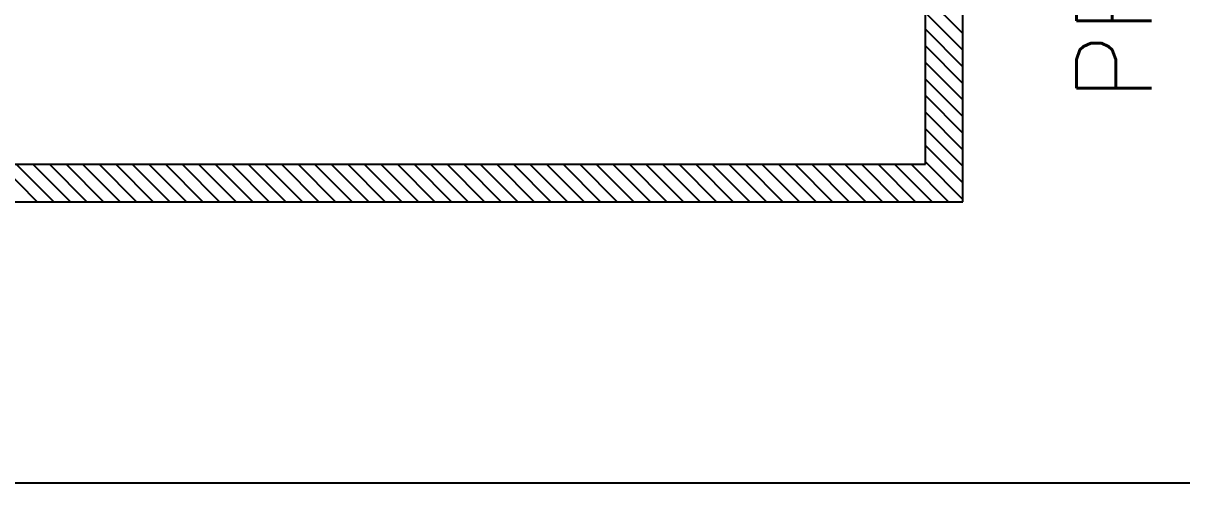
# Model space of a CAD drawing. Header units: metres. Extents: x 529982 to 530436, y 2674144 to 2674502.
# Drawn here: x 530204.47 to 530206.015, y 2674282.773 to 2674283.386 of the extents above; entities that cross this region are included whole.
import ezdxf

# ---------------------------------------------------------------- set-up
doc = ezdxf.new("R2010")
doc.units = ezdxf.units.M
doc.layers.add('IDT', color=7, linetype='Continuous')
doc.styles.add('RomanS', font='romans.shx')
doc.linetypes.add('FOUNDATION LAYOUT$0$FENCELINE1', pattern='A,6.35,-2.54,[133,ltypeshp.shx,S=2.54,R=0,X=-2.54,Y=0],-2.54,25.4', length=36.83)

# ---------------------------------------------------------------- blocks, each defined once
blk = doc.blocks.new('IDT')
at = {"layer": 'IDT', "color": 7, "ltscale": 0.1}
for p, q in [((27.8558, 22.1108), (26.1561, 22.1108)), ((26.1561, 22.1108), (26.1561, 20.4105))]:
    blk.add_line(p, q, dxfattribs=at)
at = {"layer": 'IDT', "color": 8, "ltscale": 0.1}
for p, q in [((27.8558, 22.1108), (26.1561, 22.1108)), ((26.1561, 22.1108), (26.1561, 20.4105))]:
    blk.add_line(p, q, dxfattribs=at)
at = {"layer": 'IDT', "color": 8, "linetype": 'Continuous'}
for p, q in [((26.2252, 22.0608), (26.1752, 22.1108)), ((26.2473, 22.0608), (26.1973, 22.1108)), ((26.2694, 22.0608), (26.2194, 22.1108)), ((26.2915, 22.0608), (26.2415, 22.1108)), ((26.3136, 22.0608), (26.2636, 22.1108)), ((26.3357, 22.0608), (26.2857, 22.1108)), ((26.3578, 22.0608), (26.3078, 22.1108)), ((26.3799, 22.0608), (26.3299, 22.1108)), ((26.402, 22.0608), (26.352, 22.1108)), ((26.4241, 22.0608), (26.3741, 22.1108)), ((26.4462, 22.0608), (26.3962, 22.1108)), ((26.4683, 22.0608), (26.4183, 22.1108)), ((26.4904, 22.0608), (26.4404, 22.1108)), ((26.5125, 22.0608), (26.4625, 22.1108)), ((26.5346, 22.0608), (26.4846, 22.1108)), ((26.5567, 22.0608), (26.5067, 22.1108)), ((26.5788, 22.0608), (26.5288, 22.1108)), ((26.6009, 22.0608), (26.5509, 22.1108)), ((26.623, 22.0608), (26.573, 22.1108)), ((26.6451, 22.0608), (26.5951, 22.1108)), ((26.6672, 22.0608), (26.6172, 22.1108)), ((26.6893, 22.0608), (26.6393, 22.1108)), ((26.7114, 22.0608), (26.6614, 22.1108)), ((26.7335, 22.0608), (26.6835, 22.1108)), ((26.7556, 22.0608), (26.7056, 22.1108)), ((26.7777, 22.0608), (26.7277, 22.1108)), ((26.7998, 22.0608), (26.7498, 22.1108)), ((26.8219, 22.0608), (26.7719, 22.1108)), ((26.844, 22.0608), (26.794, 22.1108)), ((26.866, 22.0608), (26.816, 22.1108)), ((26.8881, 22.0608), (26.8381, 22.1108)), ((26.9102, 22.0608), (26.8602, 22.1108)), ((26.9323, 22.0608), (26.8823, 22.1108)), ((26.9544, 22.0608), (26.9044, 22.1108)), ((26.9765, 22.0608), (26.9265, 22.1108)), ((26.9986, 22.0608), (26.9486, 22.1108)), ((27.0207, 22.0608), (26.9707, 22.1108)), ((27.0428, 22.0608), (26.9928, 22.1108)), ((27.0649, 22.0608), (27.0149, 22.1108)), ((27.087, 22.0608), (27.037, 22.1108)), ((27.1091, 22.0608), (27.0591, 22.1108)), ((27.1312, 22.0608), (27.0812, 22.1108)), ((27.1533, 22.0608), (27.1033, 22.1108)), ((27.1754, 22.0608), (27.1254, 22.1108)), ((27.1975, 22.0608), (27.1475, 22.1108)), ((27.2196, 22.0608), (27.1696, 22.1108)), ((27.2417, 22.0608), (27.1917, 22.1108)), ((27.2638, 22.0608), (27.2138, 22.1108)), ((27.2859, 22.0608), (27.2359, 22.1108)), ((27.308, 22.0608), (27.258, 22.1108)), ((27.3301, 22.0608), (27.2801, 22.1108)), ((27.3522, 22.0608), (27.3022, 22.1108)), ((27.3743, 22.0608), (27.3243, 22.1108)), ((27.3964, 22.0608), (27.3464, 22.1108)), ((27.4185, 22.0608), (27.3685, 22.1108)), ((27.4406, 22.0608), (27.3906, 22.1108)), ((26.2061, 22.0578), (26.1561, 22.1078)), ((26.2061, 22.0357), (26.1561, 22.0857)), ((26.2061, 22.0136), (26.1561, 22.0636)), ((26.2061, 21.9915), (26.1561, 22.0415)), ((26.2061, 21.9694), (26.1561, 22.0194)), ((26.2061, 21.9473), (26.1561, 21.9973)), ((26.2061, 21.9252), (26.1561, 21.9752)), ((26.2061, 21.9031), (26.1561, 21.9531)), ((26.2061, 21.881), (26.1561, 21.931)), ((26.2061, 21.8589), (26.1561, 21.9089)), ((26.2061, 21.8368), (26.1561, 21.8868))]:
    blk.add_line(p, q, dxfattribs=at)
at = {"layer": 'IDT', "color": 7}
for p, q in [((27.8058, 22.0608), (26.2061, 22.0608)), ((26.2061, 22.0608), (26.2061, 20.4605))]:
    blk.add_line(p, q, dxfattribs=at)
at = {"layer": 'IDT', "color": 8}
for p, q in [((27.8058, 22.0608), (26.2061, 22.0608)), ((26.2061, 22.0608), (26.2061, 20.4605))]:
    blk.add_line(p, q, dxfattribs=at)
at = {"layer": 'IDT', "color": 7, "linetype": 'FOUNDATION LAYOUT$0$FENCELINE1', "ltscale": 0.01}
blk.add_lwpolyline([(33.902, 18.4101), (33.9018, 22.4854), (21.4107, 22.4854)], dxfattribs=at)
at = {"layer": 'IDT', "color": 8, "style": 'RomanS'}
blk.add_text('PRIMARY', height=0.1, rotation=270, dxfattribs=at).set_placement((25.9048, 21.9768))

msp = doc.modelspace()

# ---------------------------------------------------------------- block references
at = {"layer": 'IDT', "color": 8, "rotation": 180}
msp.add_blockref('IDT', (530231.8793, 2674305.2589), dxfattribs=at)

doc.saveas('drawing.dxf')
